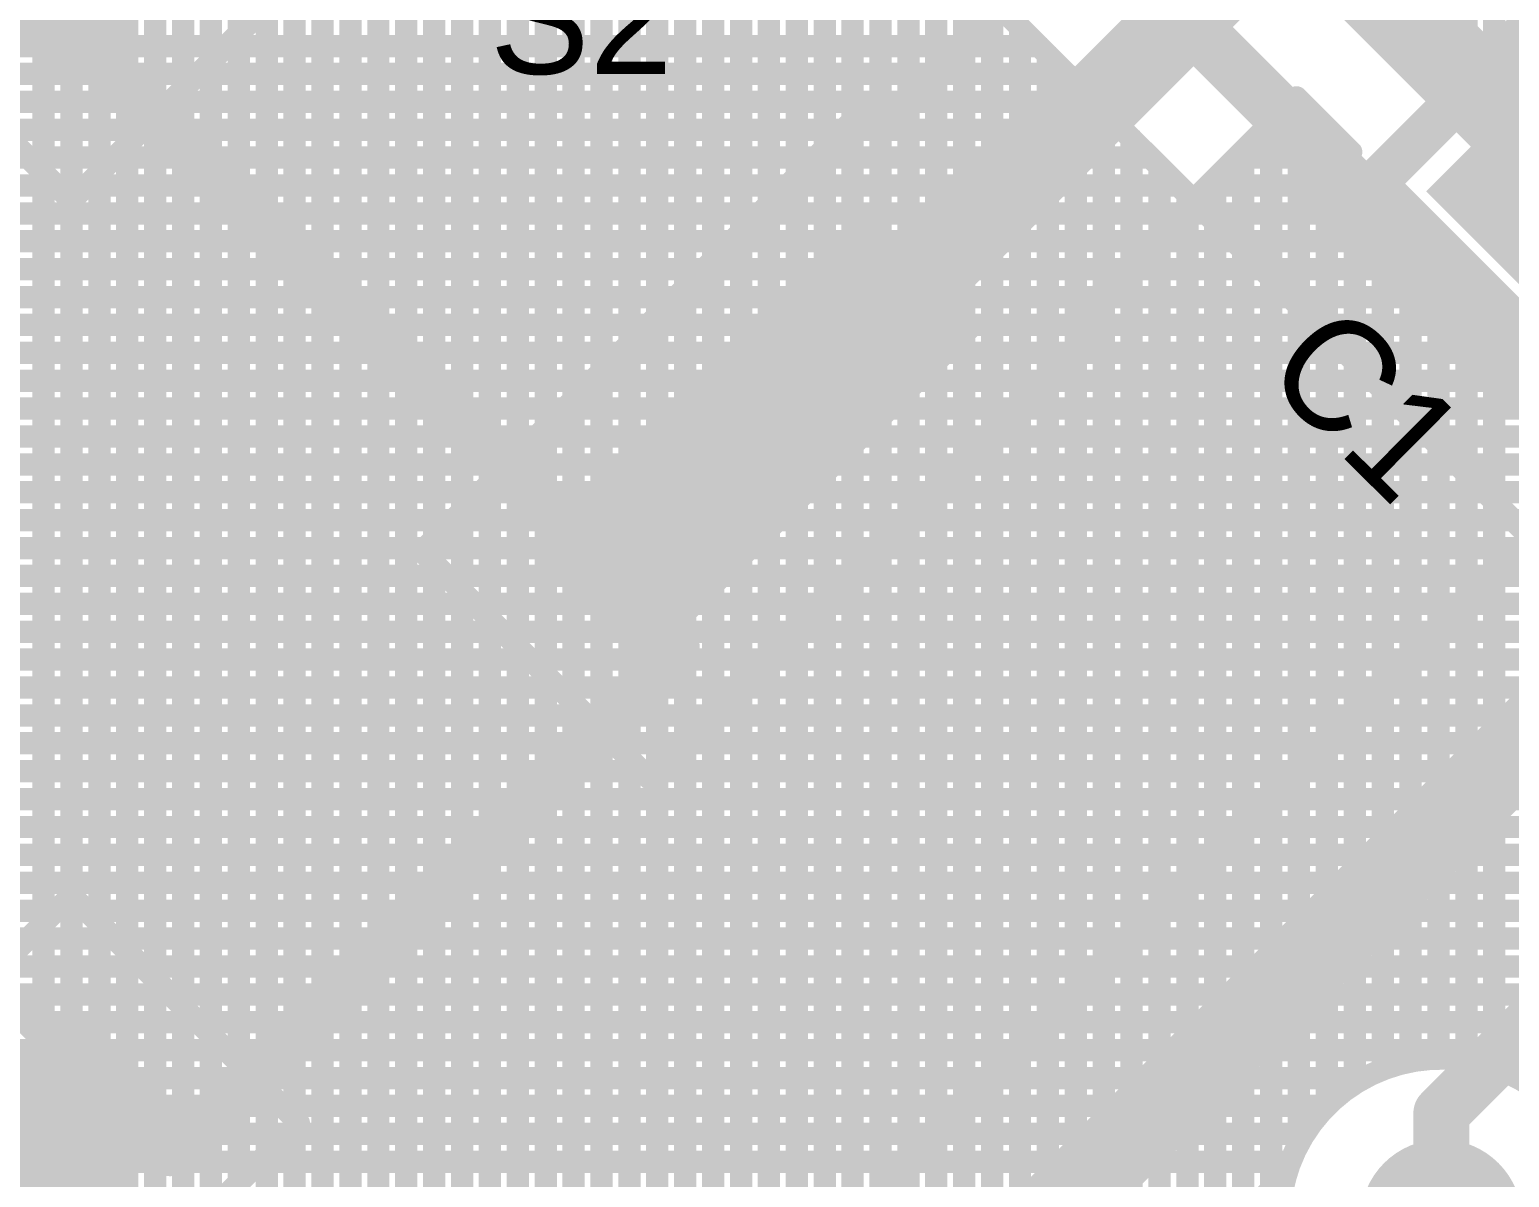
# Model space of a CAD drawing. Header units: millimetres. Extents: x 1.42 to 3.4, y 1.21 to 3.22.
# Drawn here: x 2.0125 to 2.2777, y 1.7572 to 1.9629 of the extents above; entities that cross this region are included whole.
import ezdxf

# ---------------------------------------------------------------- set-up
doc = ezdxf.new("R2010")
doc.units = ezdxf.units.MM
doc.header["$MEASUREMENT"] = 0
for name, color, linetype in [('BottomLayer', 5, 'Continuous'), ('BottomSolder', 6, 'Continuous'), ('MultiLayer', 9, 'Continuous'), ('TopLayer', 1, 'Continuous'), ('TopOverlay', 2, 'Continuous'), ('TopPaste', 8, 'Continuous'), ('TopSolder', 216, 'Continuous')]:
    doc.layers.add(name, color=color, linetype=linetype)

# ---------------------------------------------------------------- blocks, each defined once
blk = doc.blocks.new('KEY_SMT_7')
at = {"layer": 'TopLayer'}
for points in [[(0.13976, 0.06102), (0.13976, 0.08464), (0.06102, 0.06102), (0.06102, 0.08464)], [(-0.06102, -0.08464), (-0.06102, -0.06102), (-0.13976, -0.08464), (-0.13976, -0.06102)], [(0.13976, -0.08543), (0.13976, -0.06181), (0.06102, -0.08543), (0.06102, -0.06181)]]:
    blk.add_solid(points, dxfattribs=at)
at = {"layer": 'TopOverlay', "const_width": 0.006}
for points in [[(-0.065, 0.09), (-0.065, -0.09)], [(0.065, 0.09), (0.065, -0.09)], [(-0.065, -0.09), (0.065, -0.09)]]:
    blk.add_lwpolyline(points, dxfattribs=at)
at = {"layer": 'TopOverlay', "const_width": 0.003}
for points in [[(-0.0665, -0.09, 1), (-0.0635, -0.09, 1)], [(-0.0665, -0.09, 1), (-0.0635, -0.09, 1)], [(0.0635, -0.09, 1), (0.0665, -0.09, 1)], [(0.0635, -0.09, 1), (0.0665, -0.09, 1)]]:
    blk.add_lwpolyline(points, format="xyb", close=True, dxfattribs=at)
at = {"layer": 'TopPaste'}
for points in [[(0.13976, 0.06102), (0.13976, 0.08464), (0.06102, 0.06102), (0.06102, 0.08464)], [(-0.06102, -0.08464), (-0.06102, -0.06102), (-0.13976, -0.08464), (-0.13976, -0.06102)], [(0.13976, -0.08543), (0.13976, -0.06181), (0.06102, -0.08543), (0.06102, -0.06181)]]:
    blk.add_solid(points, dxfattribs=at)
at = {"layer": 'TopSolder'}
for points in [[(0.14226, 0.05852), (0.14226, 0.08715), (0.05852, 0.05852), (0.05852, 0.08715)], [(-0.05852, -0.08715), (-0.05852, -0.05852), (-0.14226, -0.08715), (-0.14226, -0.05852)], [(0.14226, -0.08793), (0.14226, -0.05931), (0.05852, -0.08793), (0.05852, -0.05931)]]:
    blk.add_solid(points, dxfattribs=at)
blk = doc.blocks.new('C0603_20')
at = {"layer": 'TopLayer'}
for points in [[(-0.00992, -0.0175), (-0.00992, 0.0175), (-0.04992, -0.0175), (-0.04992, 0.0175)], [(0.04992, -0.0175), (0.04992, 0.0175), (0.00992, -0.0175), (0.00992, 0.0175)]]:
    blk.add_solid(points, dxfattribs=at)
at = {"layer": 'TopOverlay'}
for points, const_width in [([(-0.06, -0.02559), (-0.06, 0.02559)], 0.00787), ([(-0.06, 0.02559), (0.06, 0.02559)], 0.00787), ([(0.06, -0.02559), (0.06, 0.02559)], 0.00787), ([(-0.00394, -0.01181), (-0.00394, 0.00984)], 0.00591), ([(0.00394, -0.01181), (0.00394, 0.00984)], 0.00591), ([(-0.06, -0.02559), (0.06, -0.02559)], 0.00787)]:
    blk.add_lwpolyline(points, dxfattribs=dict(at, const_width=const_width))
for points, const_width in [([(-0.06197, 0.02559, 1), (-0.05803, 0.02559, 1)], 0.00394), ([(-0.06197, 0.02559, 1), (-0.05803, 0.02559, 1)], 0.00394), ([(0.05803, 0.02559, 1), (0.06197, 0.02559, 1)], 0.00394), ([(0.05803, 0.02559, 1), (0.06197, 0.02559, 1)], 0.00394), ([(-0.00541, 0.00984, 1), (-0.00246, 0.00984, 1)], 0.00295), ([(0.00246, 0.00984, 1), (0.00541, 0.00984, 1)], 0.00295), ([(-0.00541, -0.01181, 1), (-0.00246, -0.01181, 1)], 0.00295), ([(0.00246, -0.01181, 1), (0.00541, -0.01181, 1)], 0.00295), ([(-0.06197, -0.02559, 1), (-0.05803, -0.02559, 1)], 0.00394), ([(-0.06197, -0.02559, 1), (-0.05803, -0.02559, 1)], 0.00394), ([(0.05803, -0.02559, 1), (0.06197, -0.02559, 1)], 0.00394), ([(0.05803, -0.02559, 1), (0.06197, -0.02559, 1)], 0.00394)]:
    blk.add_lwpolyline(points, format="xyb", close=True, dxfattribs=dict(at, const_width=const_width))
at = {"layer": 'TopPaste'}
for points in [[(-0.00992, -0.0175), (-0.00992, 0.0175), (-0.04992, -0.0175), (-0.04992, 0.0175)], [(0.04992, -0.0175), (0.04992, 0.0175), (0.00992, -0.0175), (0.00992, 0.0175)]]:
    blk.add_solid(points, dxfattribs=at)
at = {"layer": 'TopSolder'}
for points in [[(-0.00742, -0.02), (-0.00742, 0.02), (-0.05242, -0.02), (-0.05242, 0.02)], [(0.05242, -0.02), (0.05242, 0.02), (0.00742, -0.02), (0.00742, 0.02)]]:
    blk.add_solid(points, dxfattribs=at)

msp = doc.modelspace()

# ---------------------------------------------------------------- linework, layer by layer
at = {"layer": 'BottomLayer'}
for points, const_width in [([(2.16, 1.61119), (2.16, 2.20435)], 0.004), ([(2.165, 1.61383), (2.165, 2.19935)], 0.004), ([(2.015, 1.24039), (2.015, 2.16253)], 0.004), ([(2.02, 1.24039), (2.02, 2.15753)], 0.004), ([(2.025, 1.24039), (2.025, 2.15253)], 0.004), ([(2.03, 1.24039), (2.03, 2.14753)], 0.004), ([(2.035, 1.24039), (2.035, 2.14253)], 0.004), ([(2.04, 1.24039), (2.04, 2.13753)], 0.004), ([(2.045, 1.24039), (2.045, 2.13253)], 0.004), ([(2.05, 1.24039), (2.05, 2.12753)], 0.004), ([(2.055, 1.24039), (2.055, 2.12253)], 0.004), ([(2.06, 1.24039), (2.06, 2.11753)], 0.004), ([(2.065, 1.24039), (2.065, 2.11253)], 0.004), ([(2.07, 1.24039), (2.07, 2.10753)], 0.004), ([(2.075, 1.24039), (2.075, 2.10253)], 0.004), ([(2.08, 1.24039), (2.08, 2.09753)], 0.004), ([(2.085, 1.24039), (2.085, 2.09253)], 0.004), ([(2.09, 1.24039), (2.09, 2.08753)], 0.004), ([(2.095, 1.24039), (2.095, 2.08253)], 0.004), ([(2.1, 1.24039), (2.1, 2.0713)], 0.004), ([(2.155, 1.607), (2.155, 2.0713)], 0.004), ([(2.105, 1.24039), (2.105, 2.06221)], 0.004), ([(2.15, 1.59985), (2.15, 2.06221)], 0.004), ([(2.11, 1.24039), (2.11, 2.05738)], 0.004), ([(2.145, 1.24039), (2.145, 2.05738)], 0.004), ([(2.115, 1.24039), (2.115, 2.05434)], 0.004), ([(2.14, 1.24039), (2.14, 2.05434)], 0.004), ([(2.12, 1.24039), (2.12, 2.05249)], 0.004), ([(2.125, 1.24039), (2.125, 2.05161)], 0.004), ([(2.13, 1.24039), (2.13, 2.05161)], 0.004), ([(2.135, 1.24039), (2.135, 2.05249)], 0.004), ([(2.21, 2.00561), (2.40811, 1.8075)], 0.004), ([(2.188, 1.9965), (2.399, 1.7855)], 0.01), ([(2.255, 1.96061), (2.255, 1.98786)], 0.004), ([(2.17, 1.61537), (2.17, 1.98385)], 0.004), ([(2.26, 1.95561), (2.26, 1.98311)], 0.004), ([(2.17248, 1.9809), (2.32869, 1.8247)], 0.004), ([(2.265, 1.95061), (2.265, 1.9802)], 0.004), ([(2.175, 1.61598), (2.175, 1.97839)], 0.004), ([(2.27, 1.94561), (2.27, 1.97878)], 0.004), ([(2.275, 1.94061), (2.275, 1.97389)], 0.004), ([(2.18, 1.61572), (2.18, 1.97339)], 0.004), ([(2.185, 1.61457), (2.185, 1.96839)], 0.004), ([(2.19, 1.6124), (2.19, 1.96339)], 0.004), ([(1.42, 1.96), (2.19339, 1.96)], 0.004), ([(2.195, 1.60891), (2.195, 1.95839)], 0.004), ([(2.25561, 1.96), (2.28889, 1.96)], 0.004), ([(1.42, 1.955), (2.19839, 1.955)], 0.004), ([(2.2, 1.60328), (2.2, 1.95339)], 0.004), ([(2.26061, 1.955), (2.29389, 1.955)], 0.004), ([(1.42, 1.95), (2.20339, 1.95)], 0.004), ([(2.26561, 1.95), (2.29889, 1.95)], 0.004), ([(2.205, 1.59265), (2.205, 1.94839)], 0.004), ([(1.42, 1.945), (2.20839, 1.945)], 0.004), ([(2.27061, 1.945), (2.30389, 1.945)], 0.004), ([(2.21, 1.58765), (2.21, 1.94339)], 0.004), ([(1.42, 1.94), (2.21339, 1.94)], 0.004), ([(2.27561, 1.94), (2.30889, 1.94)], 0.004), ([(2.215, 1.58265), (2.215, 1.93839)], 0.004), ([(1.42, 1.935), (2.21839, 1.935)], 0.004), ([(2.22, 1.57765), (2.22, 1.93339)], 0.004), ([(1.42, 1.93), (2.22339, 1.93)], 0.004), ([(2.225, 1.577), (2.225, 1.92839)], 0.004), ([(1.42, 1.925), (2.22839, 1.925)], 0.004), ([(2.23, 1.577), (2.23, 1.92339)], 0.004), ([(1.42, 1.92), (2.23339, 1.92)], 0.004), ([(2.235, 1.577), (2.235, 1.91839)], 0.004), ([(1.42, 1.915), (2.23839, 1.915)], 0.004), ([(2.24, 1.76331), (2.24, 1.91339)], 0.004), ([(1.42, 1.91), (2.24339, 1.91)], 0.004), ([(2.245, 1.77001), (2.245, 1.90839)], 0.004), ([(1.42, 1.905), (2.24839, 1.905)], 0.004), ([(2.25, 1.77401), (2.25, 1.90339)], 0.004), ([(1.42, 1.9), (2.25339, 1.9)], 0.004), ([(2.255, 1.77653), (2.255, 1.89839)], 0.004), ([(1.42, 1.895), (2.25839, 1.895)], 0.004), ([(2.26, 1.77797), (2.26, 1.89339)], 0.004), ([(1.42, 1.89), (2.26339, 1.89)], 0.004), ([(2.265, 1.7785), (2.265, 1.88839)], 0.004), ([(1.42, 1.885), (2.26839, 1.885)], 0.004), ([(2.27, 1.77815), (2.27, 1.88339)], 0.004), ([(1.42, 1.88), (2.27339, 1.88)], 0.004), ([(2.275, 1.7769), (2.275, 1.87839)], 0.004), ([(1.42, 1.875), (2.27839, 1.875)], 0.004), ([(1.42, 1.87), (2.28339, 1.87)], 0.004), ([(1.42, 1.865), (2.28839, 1.865)], 0.004), ([(1.42, 1.86), (2.29339, 1.86)], 0.004), ([(1.42, 1.855), (2.29839, 1.855)], 0.004), ([(1.42, 1.85), (2.30339, 1.85)], 0.004), ([(1.42, 1.845), (2.30839, 1.845)], 0.004), ([(1.42, 1.84), (2.31339, 1.84)], 0.004), ([(1.42, 1.835), (2.31839, 1.835)], 0.004), ([(1.42, 1.83), (2.32339, 1.83)], 0.004), ([(1.42, 1.825), (2.32839, 1.825)], 0.004), ([(1.42, 1.82), (2.32111, 1.82)], 0.004), ([(1.42, 1.815), (2.31651, 1.815)], 0.004), ([(1.42, 1.81), (2.3136, 1.81)], 0.004), ([(1.42, 1.805), (2.31186, 1.805)], 0.004), ([(1.42, 1.8), (2.31107, 1.8)], 0.004), ([(1.42, 1.795), (2.31116, 1.795)], 0.004), ([(1.42, 1.79), (2.31213, 1.79)], 0.004), ([(1.42, 1.785), (2.31408, 1.785)], 0.004), ([(1.42, 1.78), (2.31726, 1.78)], 0.004), ([(1.42, 1.775), (2.25169, 1.775)], 0.004), ([(2.27931, 1.775), (2.318, 1.775)], 0.004), ([(1.42, 1.77), (2.24499, 1.77)], 0.004), ([(1.42, 1.765), (2.24099, 1.765)], 0.004), ([(1.42, 1.76), (2.23847, 1.76)], 0.004)]:
    msp.add_lwpolyline(points, dxfattribs=dict(at, const_width=const_width))
for points, const_width in [([(2.189, 1.96339, 1), (2.191, 1.96339, 1)], 0.002), ([(2.254, 1.96061, 1), (2.256, 1.96061, 1)], 0.002), ([(2.19239, 1.96, 1), (2.19439, 1.96, 1)], 0.002), ([(2.194, 1.95839, 1), (2.196, 1.95839, 1)], 0.002), ([(2.25461, 1.96, 1), (2.25661, 1.96, 1)], 0.002), ([(2.259, 1.95561, 1), (2.261, 1.95561, 1)], 0.002), ([(2.19739, 1.955, 1), (2.19939, 1.955, 1)], 0.002), ([(2.199, 1.95339, 1), (2.201, 1.95339, 1)], 0.002), ([(2.25961, 1.955, 1), (2.26161, 1.955, 1)], 0.002), ([(2.20239, 1.95, 1), (2.20439, 1.95, 1)], 0.002), ([(2.264, 1.95061, 1), (2.266, 1.95061, 1)], 0.002), ([(2.26461, 1.95, 1), (2.26661, 1.95, 1)], 0.002), ([(2.204, 1.94839, 1), (2.206, 1.94839, 1)], 0.002), ([(2.20739, 1.945, 1), (2.20939, 1.945, 1)], 0.002), ([(2.269, 1.94561, 1), (2.271, 1.94561, 1)], 0.002), ([(2.26961, 1.945, 1), (2.27161, 1.945, 1)], 0.002), ([(2.209, 1.94339, 1), (2.211, 1.94339, 1)], 0.002), ([(2.21239, 1.94, 1), (2.21439, 1.94, 1)], 0.002), ([(2.274, 1.94061, 1), (2.276, 1.94061, 1)], 0.002), ([(2.27461, 1.94, 1), (2.27661, 1.94, 1)], 0.002), ([(2.214, 1.93839, 1), (2.216, 1.93839, 1)], 0.002), ([(2.21739, 1.935, 1), (2.21939, 1.935, 1)], 0.002), ([(2.219, 1.93339, 1), (2.221, 1.93339, 1)], 0.002), ([(2.22239, 1.93, 1), (2.22439, 1.93, 1)], 0.002), ([(2.224, 1.92839, 1), (2.226, 1.92839, 1)], 0.002), ([(2.22739, 1.925, 1), (2.22939, 1.925, 1)], 0.002), ([(2.229, 1.92339, 1), (2.231, 1.92339, 1)], 0.002), ([(2.23239, 1.92, 1), (2.23439, 1.92, 1)], 0.002), ([(2.234, 1.91839, 1), (2.236, 1.91839, 1)], 0.002), ([(2.23739, 1.915, 1), (2.23939, 1.915, 1)], 0.002), ([(2.239, 1.91339, 1), (2.241, 1.91339, 1)], 0.002), ([(2.24239, 1.91, 1), (2.24439, 1.91, 1)], 0.002), ([(2.244, 1.90839, 1), (2.246, 1.90839, 1)], 0.002), ([(2.24739, 1.905, 1), (2.24939, 1.905, 1)], 0.002), ([(2.249, 1.90339, 1), (2.251, 1.90339, 1)], 0.002), ([(2.25239, 1.9, 1), (2.25439, 1.9, 1)], 0.002), ([(2.254, 1.89839, 1), (2.256, 1.89839, 1)], 0.002), ([(2.25739, 1.895, 1), (2.25939, 1.895, 1)], 0.002), ([(2.259, 1.89339, 1), (2.261, 1.89339, 1)], 0.002), ([(2.26239, 1.89, 1), (2.26439, 1.89, 1)], 0.002), ([(2.264, 1.88839, 1), (2.266, 1.88839, 1)], 0.002), ([(2.26739, 1.885, 1), (2.26939, 1.885, 1)], 0.002), ([(2.269, 1.88339, 1), (2.271, 1.88339, 1)], 0.002), ([(2.27239, 1.88, 1), (2.27439, 1.88, 1)], 0.002), ([(2.274, 1.87839, 1), (2.276, 1.87839, 1)], 0.002), ([(2.27739, 1.875, 1), (2.27939, 1.875, 1)], 0.002), ([(2.259, 1.77797, 1), (2.261, 1.77797, 1)], 0.002), ([(2.264, 1.7785, 1), (2.266, 1.7785, 1)], 0.002), ([(2.269, 1.77815, 1), (2.271, 1.77815, 1)], 0.002), ([(2.25069, 1.775, 1), (2.25269, 1.775, 1)], 0.002), ([(2.254, 1.77653, 1), (2.256, 1.77653, 1)], 0.002), ([(2.274, 1.7769, 1), (2.276, 1.7769, 1)], 0.002), ([(2.27831, 1.775, 1), (2.28031, 1.775, 1)], 0.002), ([(2.249, 1.77401, 1), (2.251, 1.77401, 1)], 0.002), ([(2.24399, 1.77, 1), (2.24599, 1.77, 1)], 0.002), ([(2.244, 1.77001, 1), (2.246, 1.77001, 1)], 0.002), ([(2.23999, 1.765, 1), (2.24199, 1.765, 1)], 0.002), ([(2.239, 1.76331, 1), (2.241, 1.76331, 1)], 0.002), ([(2.23747, 1.76, 1), (2.23947, 1.76, 1)], 0.002), ([(2.2595, 1.7495, 1), (2.2715, 1.7495, 1)], 0.012)]:
    msp.add_lwpolyline(points, format="xyb", close=True, dxfattribs=dict(at, const_width=const_width))
at = {"layer": 'BottomLayer', "const_width": 0.004}
msp.add_lwpolyline([(2.2435, 1.73061, -1.436901), (2.2945, 1.7495)], format="xyb", dxfattribs=at)
at = {"layer": 'BottomSolder', "const_width": 0.0145}
msp.add_lwpolyline([(2.25825, 1.7495, 1), (2.27275, 1.7495, 1)], format="xyb", close=True, dxfattribs=at)
at = {"layer": 'MultiLayer', "const_width": 0.012}
msp.add_lwpolyline([(2.2595, 1.7495, 1), (2.2715, 1.7495, 1)], format="xyb", close=True, dxfattribs=at)
at = {"layer": 'TopLayer'}
for points, const_width in [([(2.18, 1.96053), (2.18, 2.19589)], 0.004), ([(2.175, 1.95553), (2.175, 2.19089)], 0.004), ([(2.17, 1.95053), (2.17, 2.18589)], 0.004), ([(2.165, 1.9467), (2.165, 2.18089)], 0.004), ([(2.16, 1.94663), (2.16, 2.17589)], 0.004), ([(2.155, 1.94163), (2.155, 2.0713)], 0.004), ([(2.15, 1.93663), (2.15, 2.06221)], 0.004), ([(2.145, 1.93163), (2.145, 2.05738)], 0.004), ([(2.14, 1.92663), (2.14, 2.05434)], 0.004), ([(2.13, 1.91663), (2.13, 2.05161)], 0.004), ([(2.135, 1.92163), (2.135, 2.05249)], 0.004), ([(2.125, 1.91163), (2.125, 2.04689)], 0.004), ([(2.12, 1.90663), (2.12, 2.04189)], 0.004), ([(2.115, 1.90163), (2.115, 2.03689)], 0.004), ([(2.11, 1.89663), (2.11, 2.03189)], 0.004), ([(2.105, 1.89163), (2.105, 2.02689)], 0.004), ([(2.1, 1.88663), (2.1, 2.02189)], 0.004), ([(2.02, 1.93226), (2.09972, 2.01198)], 0.004), ([(2.095, 1.88163), (2.095, 2.00726)], 0.004), ([(2.09, 1.87663), (2.09, 2.00226)], 0.004), ([(2.085, 1.87163), (2.085, 1.99726)], 0.004), ([(2.2375, 1.9875), (2.29284, 1.93216)], 0.015), ([(2.08, 1.24039), (2.08, 1.99226)], 0.004), ([(2.2655, 1.76871), (2.48407, 1.98727)], 0.01), ([(2.075, 1.24039), (2.075, 1.98726)], 0.004), ([(2.14305, 1.88893), (2.2375, 1.98338)], 0.015), ([(2.16558, 1.94611), (2.20854, 1.98907)], 0.004), ([(2.07, 1.24039), (2.07, 1.98226)], 0.004), ([(2.065, 1.24039), (2.065, 1.97726)], 0.004), ([(1.97926, 1.973), (2.02, 1.93226)], 0.004), ([(2.06, 1.76774), (2.06, 1.97226)], 0.004), ([(2.055, 1.77274), (2.055, 1.96726)], 0.004), ([(2.05, 1.77774), (2.05, 1.96226)], 0.004), ([(2.04774, 1.96), (2.17947, 1.96)], 0.004), ([(2.045, 1.78274), (2.045, 1.95726)], 0.004), ([(2.04274, 1.955), (2.17447, 1.955)], 0.004), ([(2.03774, 1.95), (2.16947, 1.95)], 0.004), ([(2.04, 1.78774), (2.04, 1.95226)], 0.004), ([(2.20023, 1.91147), (2.23956, 1.95079)], 0.004), ([(2.23956, 1.95079), (2.24936, 1.941)], 0.004), ([(2.24, 1.82933), (2.24, 1.95035)], 0.004), ([(2.08282, 1.86944), (2.16254, 1.94916)], 0.004), ([(2.16254, 1.94916), (2.16558, 1.94611)], 0.004), ([(2.03274, 1.945), (2.15837, 1.945)], 0.004), ([(2.035, 1.79274), (2.035, 1.94726)], 0.004), ([(2.23377, 1.945), (2.24535, 1.945)], 0.004), ([(2.235, 1.82433), (2.235, 1.94623)], 0.004), ([(2.245, 1.93664), (2.245, 1.94535)], 0.004), ([(2.03, 1.79774), (2.03, 1.94226)], 0.004), ([(1.92411, 1.94), (2.01226, 1.94)], 0.004), ([(2.02774, 1.94), (2.15337, 1.94)], 0.004), ([(2.22877, 1.94), (2.24836, 1.94)], 0.004), ([(2.23, 1.81933), (2.23, 1.94123)], 0.004), ([(2.24228, 1.93393), (2.24936, 1.941)], 0.004), ([(2.015, 1.80274), (2.015, 1.93726)], 0.004), ([(2.025, 1.80274), (2.025, 1.93726)], 0.004), ([(1.91911, 1.935), (2.01726, 1.935)], 0.004), ([(2.01726, 1.935), (2.02274, 1.935)], 0.004), ([(2.02274, 1.935), (2.14837, 1.935)], 0.004), ([(2.22377, 1.935), (2.24336, 1.935)], 0.004), ([(2.225, 1.81433), (2.225, 1.93623)], 0.004), ([(2.245, 1.93121), (2.245, 1.93664)], 0.004), ([(2.02, 1.80774), (2.02, 1.93226)], 0.004), ([(2.24228, 1.93393), (2.2846, 1.89161)], 0.004), ([(1.91411, 1.93), (2.14337, 1.93)], 0.004), ([(2.21877, 1.93), (2.24621, 1.93)], 0.004), ([(2.22, 1.80933), (2.22, 1.93123)], 0.004), ([(2.245, 1.83433), (2.245, 1.93121)], 0.004), ([(2.215, 1.80433), (2.215, 1.92623)], 0.004), ([(2.25, 1.83933), (2.25, 1.92621)], 0.004), ([(1.90911, 1.925), (2.13837, 1.925)], 0.004), ([(2.21377, 1.925), (2.25121, 1.925)], 0.004), ([(2.21, 1.79933), (2.21, 1.92123)], 0.004), ([(2.255, 1.84433), (2.255, 1.92121)], 0.004), ([(1.90411, 1.92), (2.13337, 1.92)], 0.004), ([(2.20877, 1.92), (2.25621, 1.92)], 0.004), ([(2.205, 1.79433), (2.205, 1.91623)], 0.004), ([(2.26, 1.84933), (2.26, 1.91621)], 0.004), ([(1.89911, 1.915), (2.12837, 1.915)], 0.004), ([(2.20377, 1.915), (2.26121, 1.915)], 0.004), ([(2.20023, 1.91147), (2.20328, 1.90842)], 0.004), ([(2.265, 1.85433), (2.265, 1.91121)], 0.004), ([(1.91774, 1.91), (2.12337, 1.91)], 0.004), ([(2.12356, 1.8287), (2.20328, 1.90842)], 0.004), ([(2.2017, 1.91), (2.26621, 1.91)], 0.004), ([(1.92274, 1.905), (2.11837, 1.905)], 0.004), ([(2.19986, 1.905), (2.27121, 1.905)], 0.004), ([(2.2, 1.78933), (2.2, 1.90514)], 0.004), ([(2.27, 1.85933), (2.27, 1.90621)], 0.004), ([(1.92774, 1.9), (2.11337, 1.9)], 0.004), ([(2.19486, 1.9), (2.27621, 1.9)], 0.004), ([(2.195, 1.78433), (2.195, 1.90014)], 0.004), ([(2.275, 1.86433), (2.275, 1.90121)], 0.004), ([(1.93274, 1.895), (2.10837, 1.895)], 0.004), ([(2.176, 1.73069), (2.33516, 1.88984)], 0.015), ([(2.18986, 1.895), (2.28121, 1.895)], 0.004), ([(2.19, 1.77933), (2.19, 1.89514)], 0.004), ([(1.93774, 1.89), (2.10337, 1.89)], 0.004), ([(2.18486, 1.89), (2.28621, 1.89)], 0.004), ([(2.185, 1.77433), (2.185, 1.89014)], 0.004), ([(1.94274, 1.885), (2.09837, 1.885)], 0.004), ([(2.17986, 1.885), (2.29121, 1.885)], 0.004), ([(2.18, 1.76933), (2.18, 1.88514)], 0.004), ([(2.1587, 1.74803), (2.29344, 1.88277)], 0.004), ([(1.94774, 1.88), (2.09337, 1.88)], 0.004), ([(2.17486, 1.88), (2.29067, 1.88)], 0.004), ([(2.175, 1.76433), (2.175, 1.88014)], 0.004), ([(1.95274, 1.875), (2.08837, 1.875)], 0.004), ([(2.16986, 1.875), (2.28567, 1.875)], 0.004), ([(2.17, 1.75933), (2.17, 1.87514)], 0.004), ([(2.085, 1.86726), (2.085, 1.87163)], 0.004), ([(1.95774, 1.87), (2.08337, 1.87)], 0.004), ([(2.08282, 1.86944), (2.12356, 1.8287)], 0.004), ([(2.16486, 1.87), (2.28067, 1.87)], 0.004), ([(2.165, 1.75433), (2.165, 1.87014)], 0.004), ([(2.085, 1.24039), (2.085, 1.86726)], 0.004), ([(2.16, 1.74933), (2.16, 1.86514)], 0.004), ([(1.95274, 1.865), (2.08726, 1.865)], 0.004), ([(2.15986, 1.865), (2.27567, 1.865)], 0.004), ([(1.94774, 1.86), (2.09226, 1.86)], 0.004), ([(2.09, 1.24039), (2.09, 1.86226)], 0.004), ([(2.15486, 1.86), (2.27067, 1.86)], 0.004), ([(2.155, 1.7433), (2.155, 1.86014)], 0.004), ([(2.095, 1.24039), (2.095, 1.85726)], 0.004), ([(1.94274, 1.855), (2.09726, 1.855)], 0.004), ([(2.14986, 1.855), (2.26567, 1.855)], 0.004), ([(2.15, 1.59985), (2.15, 1.85514)], 0.004), ([(2.1, 1.24039), (2.1, 1.85226)], 0.004), ([(1.93774, 1.85), (2.10226, 1.85)], 0.004), ([(2.14486, 1.85), (2.26067, 1.85)], 0.004), ([(2.145, 1.24039), (2.145, 1.85014)], 0.004), ([(2.105, 1.24039), (2.105, 1.84726)], 0.004), ([(1.93274, 1.845), (2.10726, 1.845)], 0.004), ([(2.13986, 1.845), (2.25567, 1.845)], 0.004), ([(2.14, 1.24039), (2.14, 1.84514)], 0.004), ([(2.11, 1.24039), (2.11, 1.84226)], 0.004), ([(1.92774, 1.84), (2.11226, 1.84)], 0.004), ([(2.13486, 1.84), (2.25067, 1.84)], 0.004), ([(2.135, 1.24039), (2.135, 1.84014)], 0.004), ([(2.115, 1.24039), (2.115, 1.83726)], 0.004), ([(1.92274, 1.835), (2.11726, 1.835)], 0.004), ([(2.11726, 1.835), (2.12986, 1.835)], 0.004), ([(2.12986, 1.835), (2.24567, 1.835)], 0.004), ([(2.13, 1.24039), (2.13, 1.83514)], 0.004), ([(2.12, 1.24039), (2.12, 1.83226)], 0.004), ([(1.91774, 1.83), (2.12226, 1.83)], 0.004), ([(2.12486, 1.83), (2.24067, 1.83)], 0.004), ([(2.125, 1.24039), (2.125, 1.83014)], 0.004), ([(1.91274, 1.825), (2.23567, 1.825)], 0.004), ([(1.90774, 1.82), (2.23067, 1.82)], 0.004), ([(1.90274, 1.815), (2.22567, 1.815)], 0.004), ([(1.89774, 1.81), (2.22067, 1.81)], 0.004), ([(1.94028, 1.72802), (2.02, 1.80774)], 0.004), ([(2.02, 1.80774), (2.06074, 1.767)], 0.004), ([(1.89274, 1.805), (2.01726, 1.805)], 0.004), ([(2.01726, 1.805), (2.02274, 1.805)], 0.004), ([(2.02274, 1.805), (2.21567, 1.805)], 0.004), ([(1.88774, 1.8), (2.01226, 1.8)], 0.004), ([(2.02774, 1.8), (2.21067, 1.8)], 0.004), ([(2.03274, 1.795), (2.20567, 1.795)], 0.004), ([(2.03774, 1.79), (2.20067, 1.79)], 0.004), ([(2.04274, 1.785), (2.19567, 1.785)], 0.004), ([(2.04774, 1.78), (2.19067, 1.78)], 0.004), ([(2.05274, 1.775), (2.18567, 1.775)], 0.004), ([(2.055, 1.76125), (2.055, 1.77274)], 0.004), ([(2.05774, 1.77), (2.18067, 1.77)], 0.004), ([(2.2655, 1.7495), (2.2655, 1.76871)], 0.01), ([(1.99272, 1.69898), (2.06074, 1.767)], 0.004), ([(2.05875, 1.765), (2.17567, 1.765)], 0.004), ([(2.06, 1.24039), (2.06, 1.76625)], 0.004), ([(2.05375, 1.76), (2.17067, 1.76)], 0.004), ([(2.055, 1.24039), (2.055, 1.76125)], 0.004), ([(2.2005, 1.72054), (2.23769, 1.75773)], 0.004), ([(2.05, 1.24039), (2.05, 1.75625)], 0.004)]:
    msp.add_lwpolyline(points, dxfattribs=dict(at, const_width=const_width))
for points, const_width in [([(2.049, 1.96226, 1), (2.051, 1.96226, 1)], 0.002), ([(2.04674, 1.96, 1), (2.04874, 1.96, 1)], 0.002), ([(2.17847, 1.96, 1), (2.18047, 1.96, 1)], 0.002), ([(2.179, 1.96053, 1), (2.181, 1.96053, 1)], 0.002), ([(2.044, 1.95726, 1), (2.046, 1.95726, 1)], 0.002), ([(2.174, 1.95553, 1), (2.176, 1.95553, 1)], 0.002), ([(2.04174, 1.955, 1), (2.04374, 1.955, 1)], 0.002), ([(2.17347, 1.955, 1), (2.17547, 1.955, 1)], 0.002), ([(2.03674, 1.95, 1), (2.03874, 1.95, 1)], 0.002), ([(2.039, 1.95226, 1), (2.041, 1.95226, 1)], 0.002), ([(2.16847, 1.95, 1), (2.17047, 1.95, 1)], 0.002), ([(2.169, 1.95053, 1), (2.171, 1.95053, 1)], 0.002), ([(2.23856, 1.95079, 1), (2.24056, 1.95079, 1)], 0.002), ([(2.23856, 1.95079, 1), (2.24056, 1.95079, 1)], 0.002), ([(2.239, 1.95035, 1), (2.241, 1.95035, 1)], 0.002), ([(2.16154, 1.94916, 1), (2.16354, 1.94916, 1)], 0.002), ([(2.16154, 1.94916, 1), (2.16354, 1.94916, 1)], 0.002), ([(2.03174, 1.945, 1), (2.03374, 1.945, 1)], 0.002), ([(2.034, 1.94726, 1), (2.036, 1.94726, 1)], 0.002), ([(2.15737, 1.945, 1), (2.15937, 1.945, 1)], 0.002), ([(2.159, 1.94663, 1), (2.161, 1.94663, 1)], 0.002), ([(2.164, 1.9467, 1), (2.166, 1.9467, 1)], 0.002), ([(2.16458, 1.94611, 1), (2.16658, 1.94611, 1)], 0.002), ([(2.16458, 1.94611, 1), (2.16658, 1.94611, 1)], 0.002), ([(2.23277, 1.945, 1), (2.23477, 1.945, 1)], 0.002), ([(2.234, 1.94623, 1), (2.236, 1.94623, 1)], 0.002), ([(2.244, 1.94535, 1), (2.246, 1.94535, 1)], 0.002), ([(2.24435, 1.945, 1), (2.24635, 1.945, 1)], 0.002), ([(2.029, 1.94226, 1), (2.031, 1.94226, 1)], 0.002), ([(2.01126, 1.94, 1), (2.01326, 1.94, 1)], 0.002), ([(2.02674, 1.94, 1), (2.02874, 1.94, 1)], 0.002), ([(2.15237, 1.94, 1), (2.15437, 1.94, 1)], 0.002), ([(2.154, 1.94163, 1), (2.156, 1.94163, 1)], 0.002), ([(2.22777, 1.94, 1), (2.22977, 1.94, 1)], 0.002), ([(2.229, 1.94123, 1), (2.231, 1.94123, 1)], 0.002), ([(2.24736, 1.94, 1), (2.24936, 1.94, 1)], 0.002), ([(2.24836, 1.941, 1), (2.25036, 1.941, 1)], 0.002), ([(2.24836, 1.941, 1), (2.25036, 1.941, 1)], 0.002), ([(2.014, 1.93726, 1), (2.016, 1.93726, 1)], 0.002), ([(2.024, 1.93726, 1), (2.026, 1.93726, 1)], 0.002), ([(2.01626, 1.935, 1), (2.01826, 1.935, 1)], 0.002), ([(2.01626, 1.935, 1), (2.01826, 1.935, 1)], 0.002), ([(2.02174, 1.935, 1), (2.02374, 1.935, 1)], 0.002), ([(2.02174, 1.935, 1), (2.02374, 1.935, 1)], 0.002), ([(2.14737, 1.935, 1), (2.14937, 1.935, 1)], 0.002), ([(2.149, 1.93663, 1), (2.151, 1.93663, 1)], 0.002), ([(2.22277, 1.935, 1), (2.22477, 1.935, 1)], 0.002), ([(2.224, 1.93623, 1), (2.226, 1.93623, 1)], 0.002), ([(2.24236, 1.935, 1), (2.24436, 1.935, 1)], 0.002), ([(2.244, 1.93664, 1), (2.246, 1.93664, 1)], 0.002), ([(2.244, 1.93664, 1), (2.246, 1.93664, 1)], 0.002), ([(2.019, 1.93226, 1), (2.021, 1.93226, 1)], 0.002), ([(2.019, 1.93226, 1), (2.021, 1.93226, 1)], 0.002), ([(2.019, 1.93226, 1), (2.021, 1.93226, 1)], 0.002), ([(2.144, 1.93163, 1), (2.146, 1.93163, 1)], 0.002), ([(2.24128, 1.93393, 1), (2.24328, 1.93393, 1)], 0.002), ([(2.24128, 1.93393, 1), (2.24328, 1.93393, 1)], 0.002), ([(2.14237, 1.93, 1), (2.14437, 1.93, 1)], 0.002), ([(2.21777, 1.93, 1), (2.21977, 1.93, 1)], 0.002), ([(2.219, 1.93123, 1), (2.221, 1.93123, 1)], 0.002), ([(2.244, 1.93121, 1), (2.246, 1.93121, 1)], 0.002), ([(2.244, 1.93121, 1), (2.246, 1.93121, 1)], 0.002), ([(2.24521, 1.93, 1), (2.24721, 1.93, 1)], 0.002), ([(2.139, 1.92663, 1), (2.141, 1.92663, 1)], 0.002), ([(2.214, 1.92623, 1), (2.216, 1.92623, 1)], 0.002), ([(2.249, 1.92621, 1), (2.251, 1.92621, 1)], 0.002), ([(2.13737, 1.925, 1), (2.13937, 1.925, 1)], 0.002), ([(2.21277, 1.925, 1), (2.21477, 1.925, 1)], 0.002), ([(2.25021, 1.925, 1), (2.25221, 1.925, 1)], 0.002), ([(2.134, 1.92163, 1), (2.136, 1.92163, 1)], 0.002), ([(2.209, 1.92123, 1), (2.211, 1.92123, 1)], 0.002), ([(2.254, 1.92121, 1), (2.256, 1.92121, 1)], 0.002), ([(2.13237, 1.92, 1), (2.13437, 1.92, 1)], 0.002), ([(2.20777, 1.92, 1), (2.20977, 1.92, 1)], 0.002), ([(2.25521, 1.92, 1), (2.25721, 1.92, 1)], 0.002), ([(2.129, 1.91663, 1), (2.131, 1.91663, 1)], 0.002), ([(2.204, 1.91623, 1), (2.206, 1.91623, 1)], 0.002), ([(2.259, 1.91621, 1), (2.261, 1.91621, 1)], 0.002), ([(2.12737, 1.915, 1), (2.12937, 1.915, 1)], 0.002), ([(2.20277, 1.915, 1), (2.20477, 1.915, 1)], 0.002), ([(2.26021, 1.915, 1), (2.26221, 1.915, 1)], 0.002), ([(2.124, 1.91163, 1), (2.126, 1.91163, 1)], 0.002), ([(2.19923, 1.91147, 1), (2.20123, 1.91147, 1)], 0.002), ([(2.19923, 1.91147, 1), (2.20123, 1.91147, 1)], 0.002), ([(2.264, 1.91121, 1), (2.266, 1.91121, 1)], 0.002), ([(2.12237, 1.91, 1), (2.12437, 1.91, 1)], 0.002), ([(2.2007, 1.91, 1), (2.2027, 1.91, 1)], 0.002), ([(2.20228, 1.90842, 1), (2.20428, 1.90842, 1)], 0.002), ([(2.20228, 1.90842, 1), (2.20428, 1.90842, 1)], 0.002), ([(2.26521, 1.91, 1), (2.26721, 1.91, 1)], 0.002), ([(2.11737, 1.905, 1), (2.11937, 1.905, 1)], 0.002), ([(2.119, 1.90663, 1), (2.121, 1.90663, 1)], 0.002), ([(2.19886, 1.905, 1), (2.20086, 1.905, 1)], 0.002), ([(2.199, 1.90514, 1), (2.201, 1.90514, 1)], 0.002), ([(2.269, 1.90621, 1), (2.271, 1.90621, 1)], 0.002), ([(2.27021, 1.905, 1), (2.27221, 1.905, 1)], 0.002), ([(2.11237, 1.9, 1), (2.11437, 1.9, 1)], 0.002), ([(2.114, 1.90163, 1), (2.116, 1.90163, 1)], 0.002), ([(2.19386, 1.9, 1), (2.19586, 1.9, 1)], 0.002), ([(2.194, 1.90014, 1), (2.196, 1.90014, 1)], 0.002), ([(2.274, 1.90121, 1), (2.276, 1.90121, 1)], 0.002), ([(2.27521, 1.9, 1), (2.27721, 1.9, 1)], 0.002), ([(2.10737, 1.895, 1), (2.10937, 1.895, 1)], 0.002), ([(2.109, 1.89663, 1), (2.111, 1.89663, 1)], 0.002), ([(2.1393, 1.88893, 1), (2.1468, 1.88893, 1)], 0.0075), ([(2.18886, 1.895, 1), (2.19086, 1.895, 1)], 0.002), ([(2.189, 1.89514, 1), (2.191, 1.89514, 1)], 0.002), ([(2.104, 1.89163, 1), (2.106, 1.89163, 1)], 0.002), ([(2.10237, 1.89, 1), (2.10437, 1.89, 1)], 0.002), ([(2.18386, 1.89, 1), (2.18586, 1.89, 1)], 0.002), ([(2.184, 1.89014, 1), (2.186, 1.89014, 1)], 0.002), ([(2.099, 1.88663, 1), (2.101, 1.88663, 1)], 0.002), ([(2.09737, 1.885, 1), (2.09937, 1.885, 1)], 0.002), ([(2.17886, 1.885, 1), (2.18086, 1.885, 1)], 0.002), ([(2.179, 1.88514, 1), (2.181, 1.88514, 1)], 0.002), ([(2.094, 1.88163, 1), (2.096, 1.88163, 1)], 0.002), ([(2.09237, 1.88, 1), (2.09437, 1.88, 1)], 0.002), ([(2.17386, 1.88, 1), (2.17586, 1.88, 1)], 0.002), ([(2.174, 1.88014, 1), (2.176, 1.88014, 1)], 0.002), ([(2.089, 1.87663, 1), (2.091, 1.87663, 1)], 0.002), ([(2.08737, 1.875, 1), (2.08937, 1.875, 1)], 0.002), ([(2.16886, 1.875, 1), (2.17086, 1.875, 1)], 0.002), ([(2.169, 1.87514, 1), (2.171, 1.87514, 1)], 0.002), ([(2.084, 1.87163, 1), (2.086, 1.87163, 1)], 0.002), ([(2.084, 1.87163, 1), (2.086, 1.87163, 1)], 0.002), ([(2.08182, 1.86944, 1), (2.08382, 1.86944, 1)], 0.002), ([(2.08182, 1.86944, 1), (2.08382, 1.86944, 1)], 0.002), ([(2.08237, 1.87, 1), (2.08437, 1.87, 1)], 0.002), ([(2.16386, 1.87, 1), (2.16586, 1.87, 1)], 0.002), ([(2.164, 1.87014, 1), (2.166, 1.87014, 1)], 0.002), ([(2.084, 1.86726, 1), (2.086, 1.86726, 1)], 0.002), ([(2.084, 1.86726, 1), (2.086, 1.86726, 1)], 0.002), ([(2.159, 1.86514, 1), (2.161, 1.86514, 1)], 0.002), ([(2.08626, 1.865, 1), (2.08826, 1.865, 1)], 0.002), ([(2.15886, 1.865, 1), (2.16086, 1.865, 1)], 0.002), ([(2.274, 1.86433, 1), (2.276, 1.86433, 1)], 0.002), ([(2.27467, 1.865, 1), (2.27667, 1.865, 1)], 0.002), ([(2.089, 1.86226, 1), (2.091, 1.86226, 1)], 0.002), ([(2.09126, 1.86, 1), (2.09326, 1.86, 1)], 0.002), ([(2.15386, 1.86, 1), (2.15586, 1.86, 1)], 0.002), ([(2.154, 1.86014, 1), (2.156, 1.86014, 1)], 0.002), ([(2.26967, 1.86, 1), (2.27167, 1.86, 1)], 0.002), ([(2.094, 1.85726, 1), (2.096, 1.85726, 1)], 0.002), ([(2.269, 1.85933, 1), (2.271, 1.85933, 1)], 0.002), ([(2.09626, 1.855, 1), (2.09826, 1.855, 1)], 0.002), ([(2.14886, 1.855, 1), (2.15086, 1.855, 1)], 0.002), ([(2.149, 1.85514, 1), (2.151, 1.85514, 1)], 0.002), ([(2.26467, 1.855, 1), (2.26667, 1.855, 1)], 0.002), ([(2.099, 1.85226, 1), (2.101, 1.85226, 1)], 0.002), ([(2.264, 1.85433, 1), (2.266, 1.85433, 1)], 0.002), ([(2.10126, 1.85, 1), (2.10326, 1.85, 1)], 0.002), ([(2.14386, 1.85, 1), (2.14586, 1.85, 1)], 0.002), ([(2.144, 1.85014, 1), (2.146, 1.85014, 1)], 0.002), ([(2.259, 1.84933, 1), (2.261, 1.84933, 1)], 0.002), ([(2.25967, 1.85, 1), (2.26167, 1.85, 1)], 0.002), ([(2.104, 1.84726, 1), (2.106, 1.84726, 1)], 0.002), ([(2.10626, 1.845, 1), (2.10826, 1.845, 1)], 0.002), ([(2.13886, 1.845, 1), (2.14086, 1.845, 1)], 0.002), ([(2.139, 1.84514, 1), (2.141, 1.84514, 1)], 0.002), ([(2.254, 1.84433, 1), (2.256, 1.84433, 1)], 0.002), ([(2.25467, 1.845, 1), (2.25667, 1.845, 1)], 0.002), ([(2.109, 1.84226, 1), (2.111, 1.84226, 1)], 0.002), ([(2.11126, 1.84, 1), (2.11326, 1.84, 1)], 0.002), ([(2.13386, 1.84, 1), (2.13586, 1.84, 1)], 0.002), ([(2.134, 1.84014, 1), (2.136, 1.84014, 1)], 0.002), ([(2.249, 1.83933, 1), (2.251, 1.83933, 1)], 0.002), ([(2.24967, 1.84, 1), (2.25167, 1.84, 1)], 0.002), ([(2.114, 1.83726, 1), (2.116, 1.83726, 1)], 0.002), ([(2.11626, 1.835, 1), (2.11826, 1.835, 1)], 0.002), ([(2.11626, 1.835, 1), (2.11826, 1.835, 1)], 0.002), ([(2.12886, 1.835, 1), (2.13086, 1.835, 1)], 0.002), ([(2.12886, 1.835, 1), (2.13086, 1.835, 1)], 0.002), ([(2.129, 1.83514, 1), (2.131, 1.83514, 1)], 0.002), ([(2.244, 1.83433, 1), (2.246, 1.83433, 1)], 0.002), ([(2.24467, 1.835, 1), (2.24667, 1.835, 1)], 0.002), ([(2.119, 1.83226, 1), (2.121, 1.83226, 1)], 0.002), ([(2.12126, 1.83, 1), (2.12326, 1.83, 1)], 0.002), ([(2.12256, 1.8287, 1), (2.12456, 1.8287, 1)], 0.002), ([(2.12256, 1.8287, 1), (2.12456, 1.8287, 1)], 0.002), ([(2.12386, 1.83, 1), (2.12586, 1.83, 1)], 0.002), ([(2.124, 1.83014, 1), (2.126, 1.83014, 1)], 0.002), ([(2.239, 1.82933, 1), (2.241, 1.82933, 1)], 0.002), ([(2.23967, 1.83, 1), (2.24167, 1.83, 1)], 0.002), ([(2.234, 1.82433, 1), (2.236, 1.82433, 1)], 0.002), ([(2.23467, 1.825, 1), (2.23667, 1.825, 1)], 0.002), ([(2.22967, 1.82, 1), (2.23167, 1.82, 1)], 0.002), ([(2.229, 1.81933, 1), (2.231, 1.81933, 1)], 0.002), ([(2.22467, 1.815, 1), (2.22667, 1.815, 1)], 0.002), ([(2.224, 1.81433, 1), (2.226, 1.81433, 1)], 0.002), ([(2.21967, 1.81, 1), (2.22167, 1.81, 1)], 0.002), ([(2.019, 1.80774, 1), (2.021, 1.80774, 1)], 0.002), ([(2.019, 1.80774, 1), (2.021, 1.80774, 1)], 0.002), ([(2.019, 1.80774, 1), (2.021, 1.80774, 1)], 0.002), ([(2.219, 1.80933, 1), (2.221, 1.80933, 1)], 0.002), ([(2.01626, 1.805, 1), (2.01826, 1.805, 1)], 0.002), ([(2.01626, 1.805, 1), (2.01826, 1.805, 1)], 0.002), ([(2.02174, 1.805, 1), (2.02374, 1.805, 1)], 0.002), ([(2.02174, 1.805, 1), (2.02374, 1.805, 1)], 0.002), ([(2.214, 1.80433, 1), (2.216, 1.80433, 1)], 0.002), ([(2.21467, 1.805, 1), (2.21667, 1.805, 1)], 0.002), ([(2.014, 1.80274, 1), (2.016, 1.80274, 1)], 0.002), ([(2.024, 1.80274, 1), (2.026, 1.80274, 1)], 0.002), ([(2.01126, 1.8, 1), (2.01326, 1.8, 1)], 0.002), ([(2.02674, 1.8, 1), (2.02874, 1.8, 1)], 0.002), ([(2.209, 1.79933, 1), (2.211, 1.79933, 1)], 0.002), ([(2.20967, 1.8, 1), (2.21167, 1.8, 1)], 0.002), ([(2.029, 1.79774, 1), (2.031, 1.79774, 1)], 0.002), ([(2.03174, 1.795, 1), (2.03374, 1.795, 1)], 0.002), ([(2.204, 1.79433, 1), (2.206, 1.79433, 1)], 0.002), ([(2.20467, 1.795, 1), (2.20667, 1.795, 1)], 0.002), ([(2.034, 1.79274, 1), (2.036, 1.79274, 1)], 0.002), ([(2.03674, 1.79, 1), (2.03874, 1.79, 1)], 0.002), ([(2.199, 1.78933, 1), (2.201, 1.78933, 1)], 0.002), ([(2.19967, 1.79, 1), (2.20167, 1.79, 1)], 0.002), ([(2.039, 1.78774, 1), (2.041, 1.78774, 1)], 0.002), ([(2.04174, 1.785, 1), (2.04374, 1.785, 1)], 0.002), ([(2.194, 1.78433, 1), (2.196, 1.78433, 1)], 0.002), ([(2.19467, 1.785, 1), (2.19667, 1.785, 1)], 0.002), ([(2.044, 1.78274, 1), (2.046, 1.78274, 1)], 0.002), ([(2.04674, 1.78, 1), (2.04874, 1.78, 1)], 0.002), ([(2.049, 1.77774, 1), (2.051, 1.77774, 1)], 0.002), ([(2.189, 1.77933, 1), (2.191, 1.77933, 1)], 0.002), ([(2.18967, 1.78, 1), (2.19167, 1.78, 1)], 0.002), ([(2.05174, 1.775, 1), (2.05374, 1.775, 1)], 0.002), ([(2.18467, 1.775, 1), (2.18667, 1.775, 1)], 0.002), ([(2.054, 1.77274, 1), (2.056, 1.77274, 1)], 0.002), ([(2.054, 1.77274, 1), (2.056, 1.77274, 1)], 0.002), ([(2.184, 1.77433, 1), (2.186, 1.77433, 1)], 0.002), ([(2.05674, 1.77, 1), (2.05874, 1.77, 1)], 0.002), ([(2.17967, 1.77, 1), (2.18167, 1.77, 1)], 0.002), ([(2.263, 1.76871, 1), (2.268, 1.76871, 1)], 0.005), ([(2.263, 1.76871, 1), (2.268, 1.76871, 1)], 0.005), ([(2.059, 1.76774, 1), (2.061, 1.76774, 1)], 0.002), ([(2.05974, 1.767, 1), (2.06174, 1.767, 1)], 0.002), ([(2.05974, 1.767, 1), (2.06174, 1.767, 1)], 0.002), ([(2.179, 1.76933, 1), (2.181, 1.76933, 1)], 0.002), ([(2.05775, 1.765, 1), (2.05975, 1.765, 1)], 0.002), ([(2.059, 1.76625, 1), (2.061, 1.76625, 1)], 0.002), ([(2.174, 1.76433, 1), (2.176, 1.76433, 1)], 0.002), ([(2.17467, 1.765, 1), (2.17667, 1.765, 1)], 0.002), ([(2.05275, 1.76, 1), (2.05475, 1.76, 1)], 0.002), ([(2.054, 1.76125, 1), (2.056, 1.76125, 1)], 0.002), ([(2.054, 1.76125, 1), (2.056, 1.76125, 1)], 0.002), ([(2.169, 1.75933, 1), (2.171, 1.75933, 1)], 0.002), ([(2.16967, 1.76, 1), (2.17167, 1.76, 1)], 0.002), ([(2.2595, 1.7495, 1), (2.2715, 1.7495, 1)], 0.012), ([(2.23669, 1.75773, 1), (2.23869, 1.75773, 1)], 0.002), ([(2.23669, 1.75773, 1), (2.23869, 1.75773, 1)], 0.002), ([(2.049, 1.75625, 1), (2.051, 1.75625, 1)], 0.002)]:
    msp.add_lwpolyline(points, format="xyb", close=True, dxfattribs=dict(at, const_width=const_width))
at = {"layer": 'TopLayer', "const_width": 0.004}
msp.add_lwpolyline([(2.2945, 1.7495, -1.1553), (2.23769, 1.75773)], format="xyb", dxfattribs=at)
at = {"layer": 'TopSolder', "const_width": 0.0145}
msp.add_lwpolyline([(2.25825, 1.7495, 1), (2.27275, 1.7495, 1)], format="xyb", close=True, dxfattribs=at)

# ---------------------------------------------------------------- block references
for name, p, rotation in [('KEY_SMT_7', (2.02, 1.87), 45), ('C0603_20', (2.314, 1.911), 315)]:
    msp.add_blockref(name, p, dxfattribs=dict(rotation=rotation))

# ---------------------------------------------------------------- texts
at = {"layer": 'TopOverlay'}
msp.add_text('S2', height=0.02, dxfattribs=at).set_placement((2.095, 1.955))
msp.add_text('C1', height=0.02, rotation=315.2195, dxfattribs=at).set_placement((2.233, 1.901))

doc.saveas('drawing.dxf')
